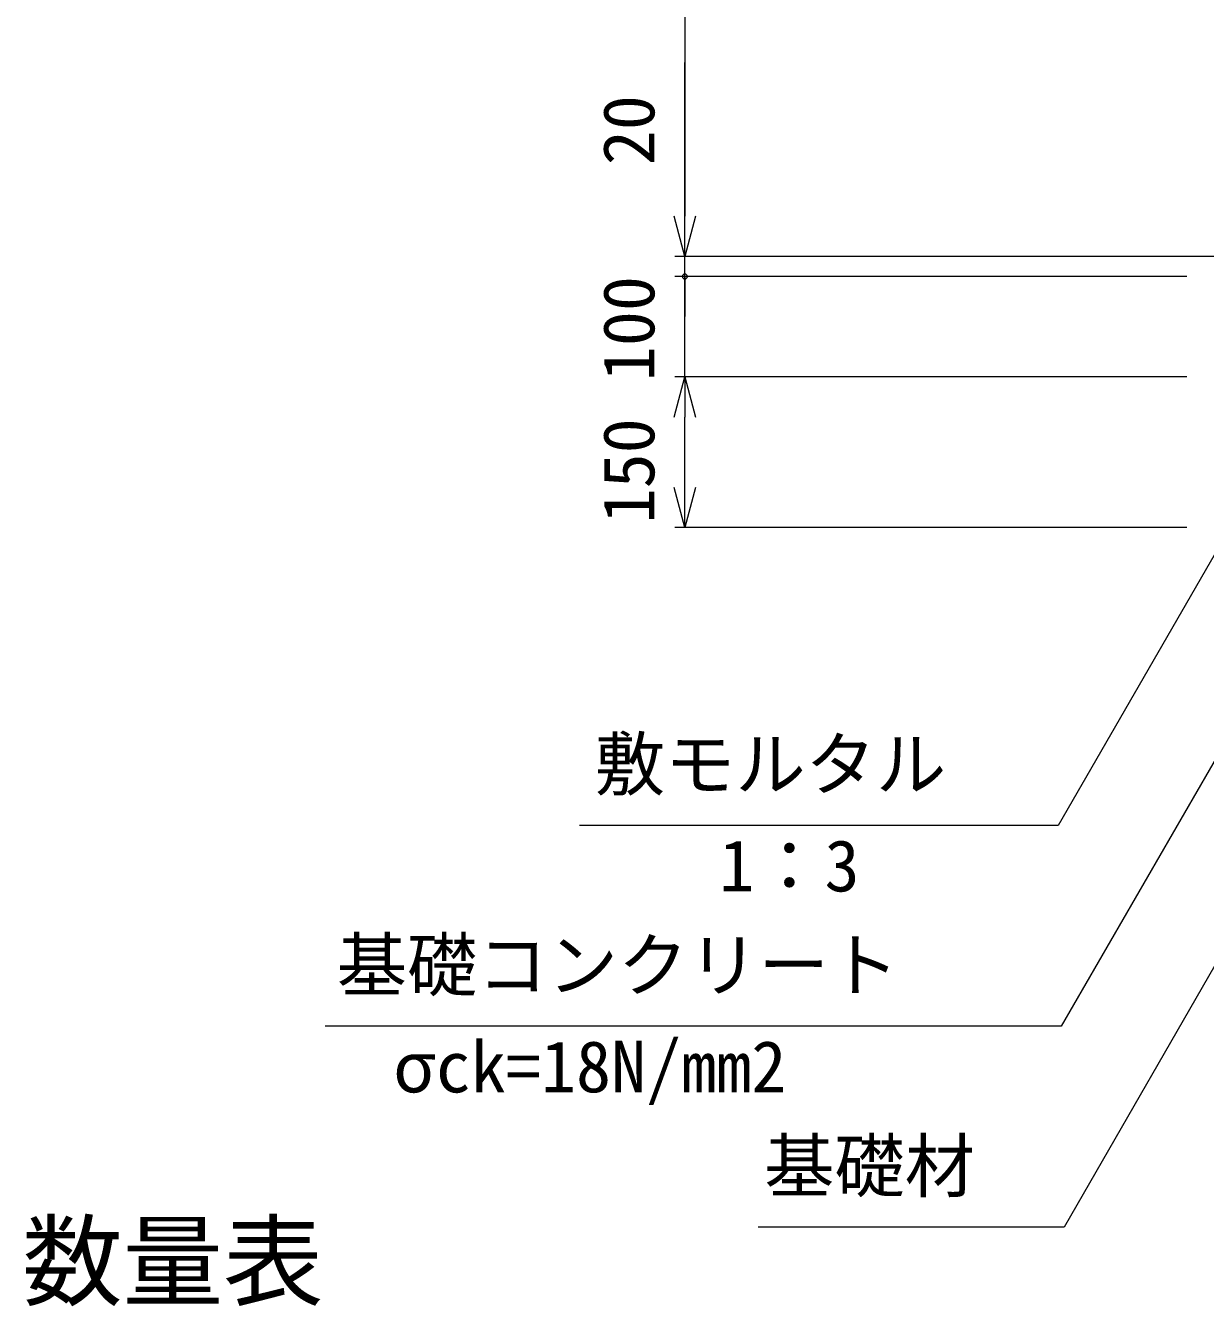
# Model space of a CAD drawing. Units: millimetres, scale not verified. Extents: x -252 to 252048, y 18866 to 78266.
# Drawn here: x 30776 to 36651, y 32028 to 38404 of the extents above; entities that cross this region are included whole.
import ezdxf
from ezdxf.enums import TextEntityAlignment as Align

# ---------------------------------------------------------------- set-up
doc = ezdxf.new("R2010")
doc.units = ezdxf.units.MM
doc.header["$LTSCALE"] = 300
for name, color, linetype, lineweight in [('0_2', 1, 'Continuous', 18), ('D-STR-DIM', 7, 'Continuous', 18), ('D-STR-HTXT', 7, 'Continuous', 18)]:
    doc.layers.add(name, color=color, linetype=linetype, lineweight=lineweight)
doc.layers.add('D-MTR', color=1, linetype='Continuous')
doc.styles.add('ＭＳ ゴシック', font='')
doc.styles.get('ＭＳ ゴシック').set_extended_font_data('MS Gothic')

msp = doc.modelspace()

# ---------------------------------------------------------------- linework, layer by layer
at = {"layer": '0_2'}
for p, q in [((34058.9, 37255.1), (34005.3, 37455.1)), ((34058.9, 37255.1), (34005.3, 37455.1)), ((34112.4, 37455.1), (34058.9, 37255.1)), ((34058.9, 37255.1), (34058.9, 37455.1)), ((34112.4, 37455.1), (34058.9, 37255.1)), ((34058.9, 37255.1), (34058.9, 37455.1)), ((34005.3, 36455.1), (34058.9, 36655.1)), ((34058.9, 36655.1), (34112.4, 36455.1)), ((34058.9, 36655.1), (34058.9, 36455.1)), ((34058.9, 35905.1), (34005.3, 36105.1)), ((34112.4, 36105.1), (34058.9, 35905.1)), ((34058.9, 35905.1), (34058.9, 36105.1))]:
    msp.add_line(p, q, dxfattribs=at)
for start, end in [(90, 270), (90, 270), (270, 90), (270, 90)]:
    msp.add_arc((34058.9, 37155.1), 12.5, start, end, dxfattribs=at)
at = {"layer": 'D-STR-DIM'}
for p, q in [((34058.9, 46055.1), (34058.9, 37455.1)), ((34058.9, 37455.1), (34058.9, 38220.9)), ((37058.9, 37255.1), (34008.9, 37255.1)), ((37058.9, 37255.1), (34008.9, 37255.1)), ((34058.9, 37155.1), (34058.9, 37255.1)), ((36558.9, 37155.1), (34008.9, 37155.1)), ((36558.9, 37155.1), (34008.9, 37155.1)), ((34058.9, 36655.1), (34058.9, 37155.1)), ((34058.9, 37155.1), (34058.9, 36955.1)), ((36558.9, 36655.1), (34008.9, 36655.1)), ((36558.9, 36655.1), (34008.9, 36655.1)), ((34058.9, 36105.1), (34058.9, 36455.1)), ((36558.9, 35905.1), (34008.9, 35905.1))]:
    msp.add_line(p, q, dxfattribs=at)
at = {"layer": 'D-STR-HTXT'}
for p, q in [((37434.2, 37049.3), (35917.7, 34422.5)), ((37825.3, 36700.3), (35932.4, 33422.5)), ((37981.3, 35954.7), (35947.2, 32422.5)), ((35917.7, 34422.5), (33533.5, 34422.5)), ((35932.4, 33422.5), (32268.4, 33422.5)), ((35947.2, 32422.5), (34424.4, 32422.5))]:
    msp.add_line(p, q, dxfattribs=at)

# ---------------------------------------------------------------- texts
at = {"layer": 'D-MTR', "style": 'ＭＳ ゴシック'}
msp.add_text('数量表', height=366.6, dxfattribs=at).set_placement((30758.9, 31959.7), align=Align.BOTTOM_LEFT)
at = {"layer": 'D-STR-DIM', "color": 1, "style": 'ＭＳ ゴシック'}
for s, p in [('20', (33983.9, 37708.8)), (' 100', (33983.9, 36459.2)), ('150', (33983.9, 35925.7))]:
    msp.add_text(s, height=256.6, rotation=90, dxfattribs=at).set_placement(p, align=Align.BOTTOM_LEFT)
at = {"layer": 'D-STR-HTXT', "color": 1, "style": 'ＭＳ ゴシック'}
for s, p in [('敷モルタル', (33610.3, 34522.5)), ('1：3', (34229.7, 34016.8)), ('基礎コンクリート', (32325.3, 33522.5)), ('σck=18N/mm2', (32605.9, 33016.8)), ('基礎材', (34453.8, 32522.5))]:
    msp.add_text(s, height=256.6, dxfattribs=at).set_placement(p, align=Align.BOTTOM_LEFT)

doc.saveas('drawing.dxf')
